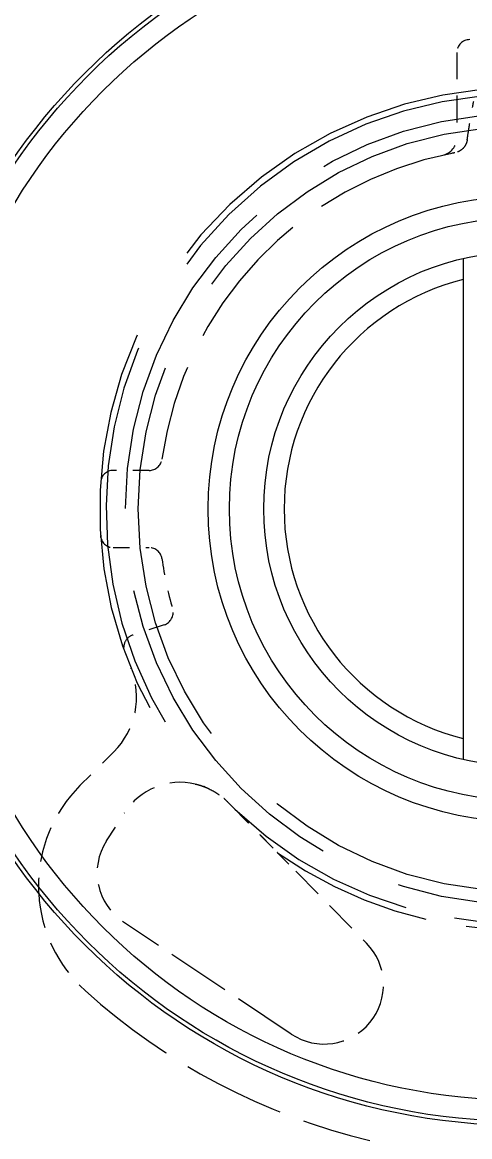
# Model space of a CAD drawing. Header units: inches. Extents: x 15 to 402, y 6 to 258.
# Drawn here: x 200.68 to 203.42, y 179.54 to 186.36 of the extents above; entities that cross this region are included whole.
import ezdxf

# ---------------------------------------------------------------- set-up
doc = ezdxf.new("R2010")
doc.units = ezdxf.units.IN
doc.header["$LTSCALE"] = 12
doc.header["$MEASUREMENT"] = 0
doc.linetypes.add('DASHED', pattern=[0.2067, 0.1654, -0.0413])
for name, color, linetype, lineweight in [('Dimension (ANSI)', 7, 'Continuous', 25), ('Hatch', 7, 'Continuous', 18), ('Hidden', 7, 'DASHED', 18), ('Visible', 7, 'Continuous', 18)]:
    doc.layers.add(name, color=color, linetype=linetype, lineweight=lineweight)
doc.styles.add('MEMCOR Medium', font='arial.ttf')
doc.dimstyles.new('Default (ANSI)', dxfattribs={"dimscale": 12, "dimtxt": 0.15, "dimasz": 0.098425, "dimexe": 0.125, "dimexo": 0.0625, "dimgap": 0.031496, "dimtad": 0, "dimtih": 1, "dimtoh": 1, "dimdec": 4, "dimrnd": 1e-08, "dimzin": 3, "dimdsep": 46, "dimlunit": 5, "dimtxsty": 'MEMCOR Medium', "dimcen": 0.09, "dimdle": 0.393701, "dimclrd": 256, "dimclre": 256, "dimclrt": 256, "dimadec": 0, "dimazin": 1, "dimtfac": 0.8, "dimtofl": 0, "dimtmove": 0, "dimatfit": 3, "dimfxl": 1, "dimfrac": 1, "dimtolj": 1, "dimtzin": 4, "dimlwd": -1, "dimlwe": -1, "dimarcsym": 0})

# ---------------------------------------------------------------- blocks, each defined once
blk = doc.blocks.new('*D29')
at = {"layer": 'Defpoints', "color": 0, "transparency": 16777216}
for p in [(221.3479, 210.7417), (186.0166, 179.1119), (221.3479, 178.9357)]:
    blk.add_point(p, dxfattribs=at)
at = {"layer": 'Dimension (ANSI)', "transparency": 16777216}
for p, q in [((186.0166, 179.8619), (186.0166, 212.2417)), ((221.3479, 179.6857), (221.3479, 212.2417)), ((187.1977, 210.7417), (197.1823, 210.7417)), ((220.1668, 210.7417), (210.1821, 210.7417))]:
    blk.add_line(p, q, dxfattribs=at)
for points in [[(187.1977, 210.9386), (187.1977, 210.5449), (186.0166, 210.7417)], [(220.1668, 210.9386), (220.1668, 210.5449), (221.3479, 210.7417)]]:
    blk.add_solid(points, dxfattribs=at)
at = {"layer": 'Dimension (ANSI)', "transparency": 16777216, "char_height": 1.8, "attachment_point": 5, "style": 'MEMCOR Medium'}
for s, insert in [('\\A1; 35{\\H0.8x;\\S5#16;} in', (203.6822, 212.5933)), ('\\A1;[897.4 mm]', (203.6822, 209.2102))]:
    blk.add_mtext(s, dxfattribs=dict(at, insert=insert))

msp = doc.modelspace()

# ---------------------------------------------------------------- hatches: boundary and pattern name
at = {"layer": 'Hatch'}
h = msp.add_hatch(dxfattribs=at)
h.set_pattern_fill('ANSI31', color=256, scale=12, style=0)
edge = h.paths.add_edge_path()
edge.add_spline(control_points=[(217.23201, 183.56854), (217.26417, 183.53756), (217.29616, 183.5064), (217.35993, 183.44365), (217.39171, 183.41205), (217.42332, 183.38029)], knot_values=[-0.6817506, -0.6817506, -0.6817506, -0.6817506, -0.3414695, -0.3414695, 0, 0, 0, 0], degree=3, periodic=0)
edge.add_line((217.42332, 183.38029), (217.48332, 183.38029))
edge.add_ellipse((203.73307, 183.38029), major_axis=(0, 13.75026), ratio=1, start_angle=270, end_angle=347.421516)
edge.add_ellipse((203.73307, 183.38029), major_axis=(-13.42023, 2.99448), ratio=1, start_angle=270, end_angle=271.041736)
edge.add_ellipse((203.73307, 183.38029), major_axis=(-13.47245, 2.75), ratio=1, start_angle=270, end_angle=293.073484)
edge.add_ellipse((203.73307, 183.38029), major_axis=(-13.47245, -2.75), ratio=1, start_angle=270, end_angle=271.041736)
edge.add_ellipse((203.73307, 183.38029), major_axis=(-13.42023, -2.99448), ratio=1, start_angle=270, end_angle=364.843043)
edge.add_ellipse((203.73307, 183.38029), major_axis=(4.11682, -13.1195), ratio=1, start_angle=270, end_angle=271.041736)
edge.add_ellipse((203.73307, 183.38029), major_axis=(4.35466, -13.04249), ratio=1, start_angle=270, end_angle=293.073484)
edge.add_ellipse((203.73307, 183.38029), major_axis=(9.1178, -10.29249), ratio=1, start_angle=270, end_angle=271.041736)
edge.add_ellipse((203.73307, 183.38029), major_axis=(9.30341, -10.12502), ratio=1, start_angle=270, end_angle=292.744849)
edge.add_ellipse((203.73307, 183.38029), major_axis=(12.49456, -5.74069), ratio=1, start_angle=270, end_angle=271.098975)
edge.add_line((198.23307, 170.77793), (198.23307, 171.05118))
edge.add_ellipse((203.73307, 183.38029), major_axis=(-12.32911, 5.5), ratio=1, start_angle=204.840553, end_angle=450, ccw=False)

# ---------------------------------------------------------------- linework, layer by layer
at = {"layer": 'Hidden', "ltscale": 0.082709}
msp.add_line((203.33937, 186.17557), (203.33937, 185.65385), dxfattribs=at)
at = {"layer": 'Hidden', "ltscale": 0.035923}
for p, q in [((201.45751, 183.61649), (201.23803, 183.61649)), ((201.23803, 183.14409), (201.45751, 183.14409))]:
    msp.add_line(p, q, dxfattribs=at)
at = {"layer": 'Hidden', "ltscale": 0.033213}
msp.add_line((201.54954, 182.67082), (201.35661, 182.60813), dxfattribs=at)
at = {"layer": 'Hidden', "ltscale": 0.046526}
msp.add_line((201.24195, 181.89382), (201.03423, 181.6861), dxfattribs=at)
at = {"layer": 'Hidden', "ltscale": 0.009556}
msp.add_line((201.93942, 181.58461), (201.98203, 181.54119), dxfattribs=at)
at = {"layer": 'Hidden', "ltscale": 0.032106}
msp.add_line((201.19652, 181.34834), (201.30604, 181.51915), dxfattribs=at)
at = {"layer": 'Hidden', "ltscale": 0.026746}
msp.add_line((202.24124, 181.27715), (202.35409, 181.16219), dxfattribs=at)
at = {"layer": 'Hidden', "ltscale": 0.097964}
msp.add_line((202.35409, 181.16219), (202.78689, 180.7213), dxfattribs=at)
at = {"layer": 'Hidden', "ltscale": 0.195716}
msp.add_line((202.32619, 180.16519), (201.30042, 180.85059), dxfattribs=at)
at = {"layer": 'Hidden', "ltscale": 1.022229}
msp.add_circle((203.73307, 183.38029), 2.42126, dxfattribs=at)
at = {"layer": 'Hidden', "ltscale": 1.186783}
msp.add_circle((203.73307, 183.38029), 2.34252, dxfattribs=at)
at = {"layer": 'Hidden', "ltscale": 0.019532}
msp.add_arc((203.41811, 186.17557), 0.07874, 90, 180, dxfattribs=at)
at = {"layer": 'Hidden', "ltscale": 1.190228}
msp.add_arc((203.73307, 183.38029), 2.57874, 318.811103, 221.188897, dxfattribs=at)
at = {"layer": 'Hidden', "ltscale": 1.199515}
msp.add_arc((203.73307, 183.38029), 2.53937, 315.737682, 224.262318, dxfattribs=at)
at = {"layer": 'Hidden', "ltscale": 0.023568}
msp.add_arc((203.22913, 185.65385), 0.11024, 282.497596, 0, dxfattribs=at)
at = {"layer": 'Hidden', "ltscale": 0.4368}
msp.add_arc((203.73307, 183.38029), 2.2185, 101.031696, 172.120232, dxfattribs=at)
at = {"layer": 'Hidden', "ltscale": 0.017813}
for centre, start, end in [((201.45751, 183.69523), 270, 352.120232), ((201.45751, 183.06535), 7.879768, 90)]:
    msp.add_arc(centre, 0.07874, start, end, dxfattribs=at)
at = {"layer": 'Hidden', "ltscale": 0.018744}
for centre, start, end in [((201.23803, 183.53775), 90, 176.388896), ((201.23803, 183.22283), 183.611104, 270)]:
    msp.add_arc(centre, 0.07874, start, end, dxfattribs=at)
at = {"layer": 'Hidden', "ltscale": 0.050025}
msp.add_arc((203.73307, 183.38029), 2.2185, 187.879768, 196.03575, dxfattribs=at)
at = {"layer": 'Hidden', "ltscale": 0.019103}
msp.add_arc((201.52521, 182.74571), 0.07874, 288, 16.03575, dxfattribs=at)
at = {"layer": 'Hidden', "ltscale": 0.019926}
msp.add_arc((201.38094, 182.53325), 0.07874, 108, 199.80489, dxfattribs=at)
at = {"layer": 'Hidden', "ltscale": 0.087839}
msp.add_arc((200.90788, 182.22788), 0.47244, 315, 22.190783, dxfattribs=at)
at = {"layer": 'Hidden', "ltscale": 0.108721}
msp.add_arc((201.64669, 181.07365), 0.86614, 135, 180.352738, dxfattribs=at)
at = {"layer": 'Hidden', "ltscale": 0.079133}
msp.add_arc((201.64883, 181.29935), 0.4072, 77.093022, 147.331, dxfattribs=at)
at = {"layer": 'Hidden', "ltscale": 0.005322}
msp.add_arc((201.64883, 181.29935), 0.4072, 44.469718, 49.276219, dxfattribs=at)
at = {"layer": 'Hidden', "ltscale": 0.613257}
msp.add_arc((203.73307, 183.38029), 2.53937, 226.405132, 313.594868, dxfattribs=at)
at = {"layer": 'Hidden', "ltscale": 0.089316}
msp.add_arc((201.50208, 181.15241), 0.36299, 147.331, 236.25, dxfattribs=at)
at = {"layer": 'Hidden', "ltscale": 0.50418}
msp.add_arc((203.73307, 183.38029), 2.57874, 234.705112, 305.294888, dxfattribs=at)
at = {"layer": 'Hidden', "ltscale": 0.107257}
msp.add_arc((201.64669, 181.07365), 0.86614, 183.128077, 227.870377, dxfattribs=at)
at = {"layer": 'Hidden', "ltscale": 0.169059}
msp.add_arc((202.52785, 180.46701), 0.36299, 236.25, 44.469718, dxfattribs=at)
at = {"layer": 'Hidden', "ltscale": 0.315777}
msp.add_arc((203.73307, 183.38029), 3.97638, 227.870377, 256.545697, dxfattribs=at)
at = {"layer": 'Hidden', "ltscale": 0.038931}
msp.add_open_spline([(203.40302, 185.64126), (203.40527, 185.65703), (203.40759, 185.67277), (203.41238, 185.70423), (203.41485, 185.71994), (203.41994, 185.75132), (203.42256, 185.76698), (203.42797, 185.79827), (203.43076, 185.81388), (203.4365, 185.84506), (203.43946, 185.86062), (203.44251, 185.87615)], degree=3, knots=[5.42806322, 5.42806322, 5.42806322, 5.42806322, 5.55579253, 5.55579253, 5.68352184, 5.68352184, 5.81125115, 5.81125115, 5.93898046, 5.93898046, 6.06670977, 6.06670977, 6.06670977, 6.06670977], dxfattribs=at)
at = {"layer": 'Hidden', "ltscale": 0.018982}
msp.add_open_spline([(203.40302, 185.64126), (203.4021, 185.63482), (203.40049, 185.62806), (203.39542, 185.61432), (203.39191, 185.6073), (203.3827, 185.59383), (203.37699, 185.58744), (203.36401, 185.57649), (203.35674, 185.5719), (203.34163, 185.56495), (203.33388, 185.5626), (203.32645, 185.56121)], degree=3, knots=[0.050653333, 0.050653333, 0.050653333, 0.050653333, 0.065375604, 0.065375604, 0.080097875, 0.080097875, 0.094820147, 0.094820147, 0.109542418, 0.109542418, 0.124264689, 0.124264689, 0.124264689, 0.124264689], dxfattribs=at)
at = {"layer": 'Hidden', "ltscale": 0.00301}
msp.add_open_spline([(203.32645, 185.56121), (203.32393, 185.56074), (203.32109, 185.56021), (203.31501, 185.55905), (203.31178, 185.55843), (203.30855, 185.5578)], degree=3, knots=[0, 0, 0, 0, 0.025351195, 0.025351195, 0.051309005, 0.051309005, 0.051309005, 0.051309005], dxfattribs=at)
at = {"layer": 'Hidden', "ltscale": 0.011792}
msp.add_open_spline([(201.73978, 181.69626), (201.74534, 181.69499), (201.75087, 181.6936), (201.76492, 181.68975), (201.77334, 181.68713), (201.78388, 181.68352), (201.78671, 181.68251), (201.79384, 181.67988), (201.79778, 181.67833), (201.79778, 181.67833)], degree=3, knots=[0, 0, 0, 0, 0.04490495, 0.04490495, 0.11675287, 0.11675287, 0.14479487, 0.14479487, 0.19497838, 0.19497838, 0.19497838, 0.19497838], dxfattribs=at)
at = {"layer": 'Hidden', "ltscale": 0.000980573}
msp.add_open_spline([(201.79778, 181.67833), (201.79751, 181.67844), (201.79724, 181.67855), (201.79613, 181.67907), (201.79532, 181.67956), (201.79379, 181.6807), (201.79308, 181.68136), (201.79246, 181.68208)], degree=3, knots=[0.175423294, 0.175423294, 0.175423294, 0.175423294, 0.177774025, 0.177774025, 0.185040697, 0.185040697, 0.192307369, 0.192307369, 0.192307369, 0.192307369], dxfattribs=at)
at = {"layer": 'Hidden', "ltscale": 0.022558}
msp.add_open_spline([(201.79778, 181.67833), (201.8069, 181.67475), (201.816, 181.67079), (201.85656, 181.65132), (201.88728, 181.63137), (201.91449, 181.60795)], degree=3, knots=[1.49464831, 1.49464831, 1.49464831, 1.49464831, 1.57220502, 1.57220502, 1.84281301, 1.84281301, 1.84281301, 1.84281301], dxfattribs=at)
at = {"layer": 'Hidden', "ltscale": 0.059007}
msp.add_rational_spline([(201.98203, 181.54119), (202.11064, 181.41018), (202.24124, 181.27715)], [1, 1.00263245458, 1.00001729957], degree=2, dxfattribs=at)
at = {"layer": 'Hidden', "ltscale": 0.000292745}
msp.add_open_spline([(202.24311, 181.27555), (202.24244, 181.27602), (202.24181, 181.27656), (202.24124, 181.27715)], degree=3, dxfattribs=at)
at = {"layer": 'Visible'}
msp.add_line((203.37874, 184.91471), (203.37874, 181.84587), dxfattribs=at)
for radius in [3.775, 3.75, 3.62, 1.915, 1.785, 1.5748]:
    msp.add_circle((203.73307, 183.38029), radius, dxfattribs=at)
for centre, radius, start, end in [((203.73307, 183.38029), 13.75026, 0.000005, 246.422302), ((203.73307, 183.38029), 13.50026, 0.798977, 245.958424), ((203.73307, 183.38029), 13.25026, 0.798977, 250.626825), ((203.73307, 183.38029), 13.19, 288.614503, 251.385497), ((203.73307, 183.38029), 1.45, 104.14437, 255.85563), ((201.64669, 181.07365), 0.86614, 180.352738, 183.128077)]:
    msp.add_arc(centre, radius, start, end, dxfattribs=at)

# ---------------------------------------------------------------- dimensions: what is measured, and where the dimension line sits
at = {"layer": 'Dimension (ANSI)'}
dim = msp.add_linear_dim(base=(221.34786, 210.74171), p1=(186.01657, 179.11189), p2=(221.34786, 178.93573), angle=180, text=' <> in\\X[897.4 mm]', dimstyle='Default (ANSI)', override={"dimgap": 0.031496, "dimtih": 0, "dimtoh": 0, "dimdec": 4, "dimpost": '', "dimtol": 0, "dimlim": 0, "dimtp": 0, "dimtm": 0, "dimtdec": 2, "dimatfit": 1}, dxfattribs=at)
dim.commit()
dim.dimension.update_dxf_attribs({"geometry": '*D29', "text_midpoint": (203.68221, 210.74171), "dimtype": 160})

doc.saveas('drawing.dxf')
